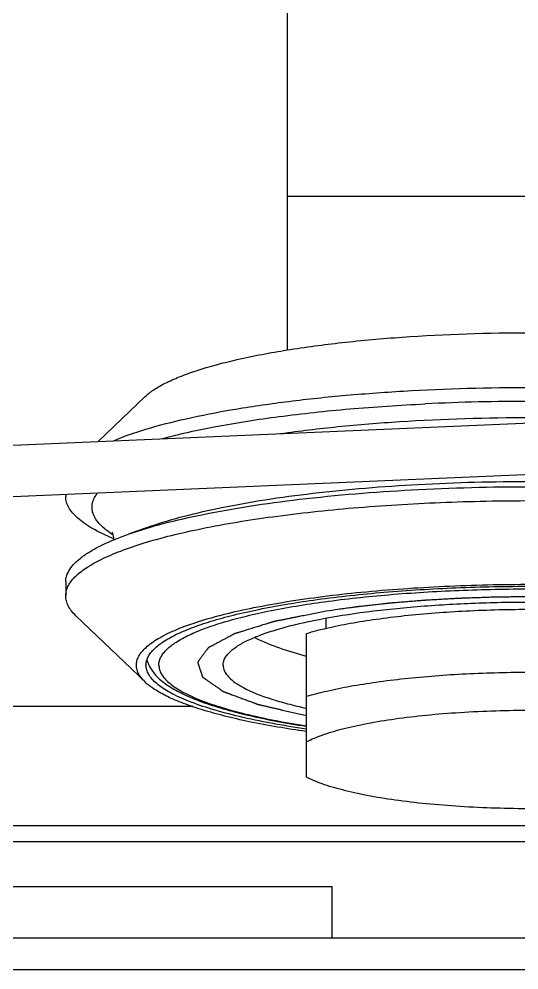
# Model space of a CAD drawing. Header units: millimetres. Extents: x 0 to 420, y 0 to 297.
# Drawn here: x 230.22 to 234.11, y 184.27 to 191.66 of the extents above; entities that cross this region are included whole.
import ezdxf

# ---------------------------------------------------------------- set-up
doc = ezdxf.new("R2010")
doc.units = ezdxf.units.MM
doc.header["$LTSCALE"] = 23.1
doc.layers.get('0').update_dxf_attribs({"linetype": 'CONTINUOUS'})
doc.layers.add('APSF_BLANK_LAYER', color=7, linetype='CONTINUOUS')
doc.layers.add('AXIS', color=7, linetype='CONTINUOUS')

msp = doc.modelspace()

# ---------------------------------------------------------------- linework, layer by layer
at = {"color": 7, "linetype": 'CONTINUOUS'}
for p, q in [((232.305, 190.2857), (243.555, 190.2857)), ((231.1978, 188.7264), (230.8338, 188.3779)), ((218.3916, 187.8469), (234.1993, 188.5216)), ((218.4087, 187.4472), (234.2106, 188.1217)), ((231.1978, 186.5059), (230.6599, 187.0208)), ((232.455, 185.7655), (232.455, 186.8838)), ((203.555, 184.5152), (246.305, 184.5152))]:
    msp.add_line(p, q, dxfattribs=at)
at = {"color": 3, "linetype": 'CONTINUOUS'}
msp.add_line((244.4717, 184.2652), (207.055, 184.2652), dxfattribs=at)
at = {"color": 7, "linetype": 'CONTINUOUS'}
for points, knots in [([(232.303, 189.0891), (232.4449, 189.112), (232.7429, 189.1515), (233.3766, 189.2079), (233.8693, 189.2238), (234.205, 189.2238)], [0, 0, 0, 0, 0.225959, 0.47232, 1, 1, 1, 1]), ([(231.1978, 188.7264), (231.2183, 188.746), (231.2685, 188.7842), (231.3583, 188.8348), (231.4692, 188.8838), (231.655, 188.9502), (231.9347, 189.0236), (232.1729, 189.0682), (232.303, 189.0891)], [0, 0, 0, 0, 0.072513, 0.15996, 0.262965, 0.381536, 0.66349, 1, 1, 1, 1]), ([(230.9515, 188.3835), (231.0341, 188.4179), (231.2209, 188.4816), (231.5314, 188.5607), (231.8934, 188.6307), (232.2998, 188.6901), (232.743, 188.7376), (233.3816, 188.7844), (233.8726, 188.7979), (234.205, 188.7979)], [0, 0, 0, 0, 0.081533, 0.179226, 0.291678, 0.417031, 0.553087, 0.697391, 1, 1, 1, 1]), ([(230.58, 187.1757), (230.58, 187.1879), (230.5831, 187.213), (230.5967, 187.25), (230.6192, 187.2864), (230.6631, 187.3373), (230.7417, 187.3985), (230.863, 187.4658), (231.0158, 187.5305), (231.1988, 187.592), (231.4105, 187.6497), (231.743, 187.7239), (232.2146, 187.8007), (232.8342, 187.8669), (233.5062, 187.9078), (233.9692, 187.9169), (234.205, 187.9169)], [0, 0, 0, 0, 0.009606, 0.01972, 0.030778, 0.043105, 0.072364, 0.108558, 0.152006, 0.202674, 0.260313, 0.324528, 0.470577, 0.635883, 0.814526, 1, 1, 1, 1]), ([(231.1978, 186.5059), (231.1866, 186.5166), (231.1668, 186.5381), (231.1443, 186.5732), (231.1314, 186.609), (231.1285, 186.6452), (231.1359, 186.6813), (231.153, 186.7168), (231.1796, 186.7517), (231.2307, 186.8004), (231.3196, 186.8583), (231.4545, 186.9213), (231.6228, 186.9811), (231.8227, 187.0369), (232.0518, 187.088), (232.3074, 187.1337), (232.5865, 187.1735), (232.9947, 187.2188), (233.5364, 187.2562), (233.9786, 187.2661), (234.205, 187.2661)], [0, 0, 0, 0, 0.013692, 0.025775, 0.036693, 0.047055, 0.057576, 0.06894, 0.081684, 0.096181, 0.131242, 0.175092, 0.227856, 0.289257, 0.358773, 0.435707, 0.519227, 0.608391, 0.799457, 1, 1, 1, 1]), ([(230.6599, 187.0208), (230.6475, 187.0327), (230.6252, 187.0568), (230.5993, 187.0958), (230.5836, 187.1354), (230.58, 187.1625), (230.58, 187.1757)], [0, 0, 0, 0, 0.289876, 0.547277, 0.780284, 1, 1, 1, 1]), ([(232.455, 186.8838), (232.5072, 186.8993), (232.6199, 186.9283), (232.8008, 186.9648), (233.0021, 186.9968), (233.3022, 187.0336), (233.7052, 187.0638), (234.205, 187.0759), (234.7047, 187.0638), (235.1077, 187.0336), (235.4078, 186.9968), (235.6091, 186.9648), (235.79, 186.9283), (235.9027, 186.8993), (235.955, 186.8838)], [0, 0, 0, 0, 0.046332, 0.098816, 0.156799, 0.219528, 0.355747, 0.5, 0.644253, 0.780472, 0.843201, 0.901184, 0.953668, 1, 1, 1, 1]), ([(232.455, 186.3944), (232.5072, 186.4099), (232.6199, 186.4388), (232.8008, 186.4754), (233.0021, 186.5073), (233.3022, 186.5441), (233.7052, 186.5744), (234.205, 186.5865), (234.7047, 186.5744), (235.1077, 186.5441), (235.4078, 186.5073), (235.6091, 186.4754), (235.79, 186.4388), (235.9027, 186.4099), (235.955, 186.3944)], [0, 0, 0, 0, 0.046333, 0.098815, 0.156799, 0.219527, 0.355747, 0.5, 0.644253, 0.780473, 0.843201, 0.901185, 0.953667, 1, 1, 1, 1]), ([(232.4509, 186.1208), (232.3029, 186.1418), (232.0903, 186.1774), (231.8224, 186.2383), (231.6511, 186.2854), (231.5021, 186.3355), (231.3768, 186.3881), (231.2761, 186.4428), (231.2203, 186.4844), (231.1978, 186.5059)], [0, 0, 0, 0, 0.33851, 0.487744, 0.62214, 0.740856, 0.843354, 0.929535, 1, 1, 1, 1]), ([(232.455, 186.0408), (232.4936, 186.0613), (232.5853, 186.099), (232.7425, 186.1453), (232.9324, 186.1866), (233.1508, 186.2219), (233.3928, 186.2503), (233.7465, 186.2785), (234.205, 186.292), (234.6634, 186.2785), (235.0171, 186.2503), (235.2592, 186.2219), (235.4775, 186.1866), (235.6674, 186.1453), (235.8246, 186.099), (235.9163, 186.0613), (235.955, 186.0408)], [0, 0, 0, 0, 0.036952, 0.083221, 0.138157, 0.200749, 0.269737, 0.343678, 0.5, 0.656322, 0.730263, 0.799251, 0.861843, 0.916779, 0.963048, 1, 1, 1, 1]), ([(235.955, 185.7655), (235.9163, 185.7449), (235.8246, 185.7072), (235.6674, 185.6609), (235.4775, 185.6196), (235.2592, 185.5843), (235.0171, 185.5559), (234.6634, 185.5278), (234.205, 185.5142), (233.7465, 185.5278), (233.3928, 185.5559), (233.1508, 185.5843), (232.9324, 185.6196), (232.7425, 185.6609), (232.5853, 185.7072), (232.4936, 185.7449), (232.455, 185.7655)], [0, 0, 0, 0, 0.036952, 0.083221, 0.138157, 0.200749, 0.269737, 0.343678, 0.5, 0.656322, 0.730263, 0.799251, 0.861843, 0.916779, 0.963048, 1, 1, 1, 1])]:
    msp.add_open_spline(points, degree=3, knots=knots, dxfattribs=at)
at = {"color": 40, "linetype": 'CONTINUOUS'}
for points, knots in [([(234.205, 187.169), (234.1699, 187.1686), (234.1172, 187.168), (234.0558, 187.1673), (234.0207, 187.1669), (233.9944, 187.1666), (233.9724, 187.1664), (233.9549, 187.1662), (233.9439, 187.1661), (233.9351, 187.166), (233.9296, 187.1659), (233.9253, 187.1659), (233.9208, 187.1657), (233.913, 187.1655), (233.9018, 187.1651), (233.8839, 187.1645), (233.8615, 187.1637), (233.8257, 187.1625), (233.781, 187.161), (233.7362, 187.1595), (233.7049, 187.1584), (233.687, 187.1578), (233.6736, 187.1574), (233.6624, 187.157), (233.6534, 187.1567), (233.6479, 187.1565), (233.6434, 187.1563), (233.6406, 187.1562), (233.6383, 187.1562), (233.6362, 187.1561), (233.6325, 187.1559), (233.6272, 187.1556), (233.6187, 187.1551), (233.6082, 187.1545), (233.5913, 187.1535), (233.5701, 187.1523), (233.5447, 187.1508), (233.5193, 187.1494), (233.494, 187.1479), (233.4686, 187.1464), (233.4432, 187.145), (233.4221, 187.1438), (233.4051, 187.1428), (233.3924, 187.1421), (233.3819, 187.1414), (233.3745, 187.141), (233.3702, 187.1408), (233.3671, 187.1406), (233.3639, 187.1403), (233.3597, 187.14), (233.3523, 187.1394), (233.3418, 187.1385), (233.3292, 187.1375), (233.3124, 187.1361), (233.2914, 187.1343), (233.2661, 187.1323), (233.2409, 187.1302), (233.2157, 187.1281), (233.1904, 187.126), (233.1652, 187.1239), (233.1442, 187.1222), (233.1295, 187.121), (233.1211, 187.1203), (233.1147, 187.1198), (233.1084, 187.1192), (233.1037, 187.1188), (233.1006, 187.1186), (233.099, 187.1184), (233.0974, 187.1183), (233.0955, 187.1181), (233.0931, 187.1178), (233.0892, 187.1174), (233.0844, 187.1169), (233.0767, 187.116), (233.067, 187.115), (233.0554, 187.1137), (233.0399, 187.112), (233.0128, 187.109), (232.9741, 187.1047), (232.9354, 187.1005), (232.9045, 187.0971), (232.8851, 187.0949), (232.8697, 187.0932), (232.86, 187.0922), (232.8532, 187.0914), (232.8494, 187.091), (232.8456, 187.0904), (232.8409, 187.0898), (232.8333, 187.0887), (232.8238, 187.0874), (232.8087, 187.0852), (232.7897, 187.0825), (232.767, 187.0793), (232.7367, 187.075), (232.6837, 187.0676), (232.6383, 187.0611), (232.608, 187.0568)], [0, 0, 0, 0, 0.0625, 0.09375, 0.109375, 0.125, 0.140625, 0.148438, 0.15625, 0.160156, 0.164062, 0.166016, 0.167969, 0.171875, 0.179688, 0.1875, 0.203125, 0.21875, 0.25, 0.28125, 0.296875, 0.304688, 0.3125, 0.320312, 0.324219, 0.328125, 0.330078, 0.332031, 0.333008, 0.333984, 0.335938, 0.339844, 0.34375, 0.351562, 0.359375, 0.375, 0.390625, 0.40625, 0.421875, 0.4375, 0.453125, 0.46875, 0.476562, 0.484375, 0.492188, 0.496094, 0.498047, 0.5, 0.501953, 0.503906, 0.507812, 0.515625, 0.523438, 0.53125, 0.546875, 0.5625, 0.578125, 0.59375, 0.609375, 0.625, 0.640625, 0.648438, 0.652344, 0.65625, 0.660156, 0.664062, 0.665039, 0.666016, 0.666992, 0.667969, 0.669922, 0.671875, 0.675781, 0.679688, 0.6875, 0.695312, 0.703125, 0.71875, 0.75, 0.78125, 0.796875, 0.8125, 0.820312, 0.828125, 0.832031, 0.833984, 0.835938, 0.839844, 0.84375, 0.851562, 0.859375, 0.875, 0.890625, 0.90625, 0.9375, 1, 1, 1, 1]), ([(232.608, 187.0568), (232.5912, 187.0535), (232.5576, 187.0469), (232.5072, 187.0369), (232.4567, 187.0269), (232.4147, 187.0186), (232.3811, 187.0119), (232.3559, 187.0069), (232.3307, 187.0019), (232.3055, 186.9969), (232.2845, 186.9928), (232.2677, 186.9894), (232.2551, 186.9869), (232.2446, 186.9848), (232.2362, 186.9832), (232.2299, 186.9819), (232.2236, 186.9807), (232.2183, 186.9796), (232.2141, 186.9788), (232.2115, 186.9783), (232.2094, 186.9779), (232.2078, 186.9776), (232.2065, 186.9773), (232.2056, 186.9771), (232.2051, 186.977), (232.2046, 186.9769), (232.2044, 186.9768), (232.204, 186.9767), (232.2033, 186.9765), (232.2022, 186.9762), (232.201, 186.9758), (232.1994, 186.9753), (232.1974, 186.9747), (232.1942, 186.9737), (232.1901, 186.9724), (232.1853, 186.971), (232.1804, 186.9695), (232.174, 186.9675), (232.1659, 186.965), (232.1562, 186.962), (232.1433, 186.958), (232.1272, 186.953), (232.1078, 186.947), (232.0884, 186.941), (232.069, 186.935), (232.0497, 186.9291), (232.0303, 186.9231), (232.0109, 186.9171), (231.9915, 186.9111), (231.9722, 186.9051), (231.956, 186.9001), (231.9431, 186.8961), (231.9334, 186.8931), (231.9253, 186.8907), (231.9189, 186.8887), (231.914, 186.8872), (231.9092, 186.8857), (231.9051, 186.8844), (231.9019, 186.8834), (231.8999, 186.8828), (231.8983, 186.8823), (231.8971, 186.8819), (231.8961, 186.8816), (231.8954, 186.8814), (231.895, 186.8813), (231.8946, 186.8812), (231.8945, 186.8811), (231.8942, 186.8809), (231.8937, 186.8807), (231.8931, 186.8803), (231.8923, 186.8799), (231.8912, 186.8793), (231.8899, 186.8786), (231.8877, 186.8775), (231.8851, 186.8761), (231.8819, 186.8744), (231.8787, 186.8727), (231.8744, 186.8704), (231.8691, 186.8676), (231.8627, 186.8642), (231.8542, 186.8596), (231.8435, 186.8539), (231.8307, 186.8471), (231.818, 186.8403), (231.8052, 186.8335), (231.7924, 186.8267), (231.7796, 186.8199), (231.7668, 186.8131), (231.754, 186.8063), (231.7413, 186.7995), (231.7306, 186.7938), (231.7221, 186.7893), (231.7157, 186.7859), (231.7104, 186.783), (231.7061, 186.7807), (231.7029, 186.779), (231.6997, 186.7773), (231.697, 186.7759), (231.6949, 186.7748), (231.6936, 186.7741), (231.6925, 186.7735), (231.6917, 186.7731), (231.6911, 186.7727), (231.6906, 186.7725), (231.6903, 186.7723), (231.6901, 186.7722), (231.69, 186.7721), (231.6899, 186.772), (231.6897, 186.7717), (231.6895, 186.7714), (231.6891, 186.7709), (231.6887, 186.7703), (231.6882, 186.7696), (231.6873, 186.7684), (231.6862, 186.7669), (231.6849, 186.7651), (231.6836, 186.7634), (231.6819, 186.761), (231.6797, 186.758), (231.6771, 186.7545), (231.6737, 186.7498), (231.6694, 186.7438), (231.6642, 186.7367), (231.659, 186.7296), (231.6538, 186.7225), (231.6486, 186.7154), (231.6434, 186.7083), (231.6382, 186.7013), (231.633, 186.6942), (231.6278, 186.6871), (231.6235, 186.6811), (231.62, 186.6764), (231.6174, 186.6729), (231.6153, 186.6699), (231.6135, 186.6675), (231.6122, 186.6658), (231.611, 186.664), (231.6099, 186.6625), (231.609, 186.6613), (231.6085, 186.6606), (231.608, 186.66), (231.6077, 186.6595), (231.6074, 186.6592), (231.6072, 186.6589), (231.6071, 186.6588), (231.607, 186.6587), (231.6071, 186.6585), (231.6071, 186.6584), (231.6072, 186.6581), (231.6074, 186.6578), (231.6075, 186.6573), (231.6077, 186.6567), (231.608, 186.656), (231.6083, 186.6548), (231.6088, 186.6533), (231.6094, 186.6515), (231.61, 186.6497), (231.6108, 186.6473), (231.6118, 186.6443), (231.613, 186.6408), (231.6146, 186.636), (231.6166, 186.63), (231.619, 186.6229), (231.6214, 186.6157), (231.6237, 186.6085), (231.6261, 186.6014), (231.6285, 186.5942), (231.6309, 186.587), (231.6333, 186.5799), (231.6357, 186.5727), (231.6377, 186.5668), (231.6392, 186.562), (231.6404, 186.5584), (231.6414, 186.5554), (231.6422, 186.553), (231.6428, 186.5512), (231.6434, 186.5494), (231.6439, 186.548), (231.6443, 186.5468), (231.6446, 186.546), (231.6448, 186.5454), (231.6449, 186.545), (231.645, 186.5446), (231.6451, 186.5443), (231.6452, 186.5442), (231.6452, 186.5441), (231.6454, 186.544), (231.6456, 186.5438), (231.6459, 186.5436), (231.6465, 186.5432), (231.6471, 186.5428), (231.6479, 186.5422), (231.649, 186.5415), (231.6507, 186.5403), (231.6528, 186.5388), (231.6553, 186.5371), (231.6578, 186.5353), (231.6611, 186.533), (231.6653, 186.5301), (231.6704, 186.5266), (231.6771, 186.5219), (231.6855, 186.5161), (231.6955, 186.5091), (231.7056, 186.5021), (231.7157, 186.4951), (231.7257, 186.4881), (231.7358, 186.4811), (231.7459, 186.4741), (231.7559, 186.4671), (231.766, 186.4601), (231.7744, 186.4543), (231.7811, 186.4496), (231.7861, 186.4461), (231.7903, 186.4432), (231.7937, 186.4409), (231.7962, 186.4391), (231.7987, 186.4374), (231.8008, 186.4359), (231.8025, 186.4348), (231.8035, 186.434), (231.8044, 186.4334), (231.805, 186.433), (231.8055, 186.4326), (231.8059, 186.4324), (231.8061, 186.4322), (231.8062, 186.4321), (231.8065, 186.432), (231.8069, 186.4319), (231.8075, 186.4317), (231.8084, 186.4313), (231.8094, 186.431), (231.8109, 186.4304), (231.8126, 186.4298), (231.8155, 186.4287), (231.819, 186.4274), (231.8232, 186.4259), (231.8275, 186.4243), (231.8331, 186.4222), (231.8402, 186.4196), (231.8487, 186.4164), (231.86, 186.4122), (231.8741, 186.407), (231.8911, 186.4007), (231.908, 186.3944), (231.925, 186.3881), (231.9419, 186.3819), (231.9589, 186.3756), (231.9759, 186.3693), (231.9928, 186.363), (232.0098, 186.3567), (232.0239, 186.3515), (232.0352, 186.3473), (232.0437, 186.3442), (232.0508, 186.3415), (232.0564, 186.3394), (232.0607, 186.3379), (232.0649, 186.3363), (232.0684, 186.335), (232.0713, 186.3339), (232.073, 186.3333), (232.0745, 186.3328), (232.0755, 186.3324), (232.0764, 186.332), (232.077, 186.3318), (232.0774, 186.3317), (232.0776, 186.3316), (232.078, 186.3315), (232.0785, 186.3314), (232.0794, 186.3312), (232.0806, 186.3309), (232.0821, 186.3306), (232.084, 186.3301), (232.0865, 186.3295), (232.0904, 186.3286), (232.0953, 186.3275), (232.1012, 186.3261), (232.1071, 186.3248), (232.1149, 186.3229), (232.1248, 186.3207), (232.1365, 186.3179), (232.1522, 186.3143), (232.1719, 186.3097), (232.1954, 186.3043), (232.219, 186.2988), (232.2426, 186.2933), (232.274, 186.286), (232.3132, 186.2769), (232.3604, 186.266), (232.4075, 186.2551), (232.4389, 186.2478), (232.4546, 186.2441)], [0, 0, 0, 0, 0.015625, 0.03125, 0.046875, 0.0625, 0.070312, 0.078125, 0.085938, 0.09375, 0.101562, 0.105469, 0.109375, 0.113281, 0.115234, 0.117188, 0.119141, 0.121094, 0.12207, 0.123047, 0.123535, 0.124023, 0.124512, 0.124756, 0.124878, 0.125, 0.125122, 0.125244, 0.125488, 0.125977, 0.126465, 0.126953, 0.12793, 0.128906, 0.130859, 0.132812, 0.134766, 0.136719, 0.140625, 0.144531, 0.148438, 0.15625, 0.164062, 0.171875, 0.179688, 0.1875, 0.195312, 0.203125, 0.210938, 0.21875, 0.226562, 0.230469, 0.234375, 0.238281, 0.240234, 0.242188, 0.244141, 0.246094, 0.24707, 0.248047, 0.248535, 0.249023, 0.249512, 0.249756, 0.249878, 0.25, 0.250122, 0.250244, 0.250488, 0.250977, 0.251465, 0.251953, 0.25293, 0.253906, 0.255859, 0.257812, 0.259766, 0.261719, 0.265625, 0.269531, 0.273438, 0.28125, 0.289062, 0.296875, 0.304688, 0.3125, 0.320312, 0.328125, 0.335938, 0.34375, 0.351562, 0.355469, 0.359375, 0.363281, 0.365234, 0.367188, 0.369141, 0.371094, 0.37207, 0.373047, 0.373535, 0.374023, 0.374512, 0.374756, 0.374878, 0.375, 0.375122, 0.375244, 0.375488, 0.375977, 0.376465, 0.376953, 0.37793, 0.378906, 0.380859, 0.382812, 0.384766, 0.386719, 0.390625, 0.394531, 0.398438, 0.40625, 0.414062, 0.421875, 0.429688, 0.4375, 0.445312, 0.453125, 0.460938, 0.46875, 0.476562, 0.480469, 0.484375, 0.488281, 0.490234, 0.492188, 0.494141, 0.496094, 0.49707, 0.498047, 0.498535, 0.499023, 0.499512, 0.499756, 0.499878, 0.5, 0.500122, 0.500244, 0.500488, 0.500977, 0.501465, 0.501953, 0.50293, 0.503906, 0.505859, 0.507812, 0.509766, 0.511719, 0.515625, 0.519531, 0.523438, 0.53125, 0.539062, 0.546875, 0.554688, 0.5625, 0.570312, 0.578125, 0.585938, 0.59375, 0.601562, 0.605469, 0.609375, 0.613281, 0.615234, 0.617188, 0.619141, 0.621094, 0.62207, 0.623047, 0.623535, 0.624023, 0.624512, 0.624756, 0.624878, 0.625, 0.625122, 0.625244, 0.625488, 0.625977, 0.626465, 0.626953, 0.62793, 0.628906, 0.630859, 0.632812, 0.634766, 0.636719, 0.640625, 0.644531, 0.648438, 0.65625, 0.664062, 0.671875, 0.679688, 0.6875, 0.695312, 0.703125, 0.710938, 0.71875, 0.726562, 0.730469, 0.734375, 0.738281, 0.740234, 0.742188, 0.744141, 0.746094, 0.74707, 0.748047, 0.748535, 0.749023, 0.749512, 0.749756, 0.749878, 0.75, 0.750122, 0.750244, 0.750488, 0.750977, 0.751465, 0.751953, 0.75293, 0.753906, 0.755859, 0.757812, 0.759766, 0.761719, 0.765625, 0.769531, 0.773438, 0.78125, 0.789062, 0.796875, 0.804688, 0.8125, 0.820312, 0.828125, 0.835938, 0.84375, 0.851562, 0.855469, 0.859375, 0.863281, 0.865234, 0.867188, 0.869141, 0.871094, 0.87207, 0.873047, 0.873535, 0.874023, 0.874512, 0.874756, 0.874878, 0.875, 0.875122, 0.875244, 0.875488, 0.875977, 0.876465, 0.876953, 0.87793, 0.878906, 0.880859, 0.882812, 0.884766, 0.886719, 0.890625, 0.894531, 0.898438, 0.90625, 0.914062, 0.921875, 0.929688, 0.9375, 0.953125, 0.96875, 0.984375, 1, 1, 1, 1])]:
    msp.add_open_spline(points, degree=3, knots=knots, dxfattribs=at)
at = {"layer": 'APSF_BLANK_LAYER', "color": 7, "linetype": 'CONTINUOUS'}
msp.add_line((232.605, 187.0021), (232.605, 186.9223), dxfattribs=at)
msp.add_arc((231.4628, 186.7468), 0.2599, 203.85965, 204.93754, dxfattribs=at)
for points, knots in [([(231.305, 186.6373), (231.305, 186.647), (231.3074, 186.6672), (231.3184, 186.6967), (231.3363, 186.7259), (231.3715, 186.7666), (231.4344, 186.8156), (231.5314, 186.8694), (231.6536, 186.9212), (231.8, 186.9703), (231.9694, 187.0165), (232.2354, 187.0759), (232.6127, 187.1373), (233.1084, 187.1903), (233.646, 187.223), (234.205, 187.234), (234.7639, 187.223), (235.3015, 187.1903), (235.7972, 187.1373), (236.1745, 187.0759), (236.4405, 187.0165), (236.6099, 186.9703), (236.7563, 186.9212), (236.8785, 186.8694), (236.9755, 186.8156), (237.0385, 186.7666), (237.0736, 186.7259), (237.0915, 186.6967), (237.1025, 186.6672), (237.105, 186.647), (237.105, 186.6373)], [0, 0, 0, 0, 0.004802, 0.00986, 0.015389, 0.021553, 0.036182, 0.054279, 0.076003, 0.101337, 0.130156, 0.162264, 0.235288, 0.317941, 0.407265, 0.5, 0.592735, 0.682059, 0.764712, 0.837736, 0.869844, 0.898663, 0.923997, 0.945721, 0.963818, 0.978447, 0.984611, 0.99014, 0.995198, 1, 1, 1, 1]), ([(231.805, 186.6373), (231.805, 186.6454), (231.807, 186.662), (231.8197, 186.6962), (231.8528, 186.7387), (231.912, 186.7848), (231.9924, 186.8294), (232.0935, 186.8722), (232.2147, 186.9129), (232.3548, 186.9511), (232.5749, 187.0003), (232.8872, 187.0511), (233.2974, 187.0949), (233.7424, 187.122), (234.205, 187.1312), (234.6676, 187.122), (235.1125, 187.0949), (235.5227, 187.0511), (235.835, 187.0003), (236.0551, 186.9511), (236.1952, 186.9129), (236.3164, 186.8722), (236.4175, 186.8294), (236.4979, 186.7848), (236.5571, 186.7387), (236.5902, 186.6962), (236.6029, 186.662), (236.605, 186.6454), (236.605, 186.6373)], [0, 0, 0, 0, 0.004802, 0.009861, 0.021517, 0.036147, 0.054245, 0.075971, 0.101307, 0.130128, 0.162239, 0.235268, 0.317928, 0.407258, 0.5, 0.592742, 0.682072, 0.764732, 0.837761, 0.869872, 0.898693, 0.924029, 0.945755, 0.963853, 0.978483, 0.990139, 0.995198, 1, 1, 1, 1]), ([(232.0531, 186.8513), (232.115, 186.8207), (232.246, 186.7669), (232.3815, 186.7263), (232.4512, 186.7079)], [0, 0, 0, 0, 0.489053, 1, 1, 1, 1]), ([(231.2271, 186.6372), (231.2423, 186.6047), (231.288, 186.5435), (231.3824, 186.4703), (231.501, 186.4063), (231.6441, 186.3478), (231.8124, 186.2939), (232.005, 186.2444), (232.2206, 186.1994), (232.3723, 186.1737), (232.4516, 186.1616)], [0, 0, 0, 0, 0.079887, 0.166069, 0.264585, 0.378796, 0.509808, 0.657599, 0.821406, 1, 1, 1, 1]), ([(231.305, 186.6373), (231.305, 186.6258), (231.3085, 186.6018), (231.3237, 186.567), (231.3486, 186.5329), (231.3828, 186.4994), (231.4261, 186.4665), (231.5004, 186.4208), (231.6166, 186.367), (231.7826, 186.3089), (231.9804, 186.2548), (232.2076, 186.2055), (232.3691, 186.1777), (232.4541, 186.1645)], [0, 0, 0, 0, 0.026658, 0.055239, 0.087291, 0.123892, 0.16572, 0.213174, 0.325607, 0.461623, 0.620428, 0.800541, 1, 1, 1, 1]), ([(231.805, 186.6373), (231.805, 186.6215), (231.8137, 186.587), (231.8486, 186.5404), (231.903, 186.4959), (231.977, 186.4529), (232.0701, 186.4115), (232.1817, 186.372), (232.3111, 186.3346), (232.4037, 186.3126), (232.4527, 186.3019)], [0, 0, 0, 0, 0.062012, 0.13494, 0.225553, 0.337009, 0.470439, 0.62589, 0.802758, 1, 1, 1, 1])]:
    msp.add_open_spline(points, degree=3, knots=knots, dxfattribs=at)
msp.add_open_spline([(231.2116, 186.6811), (231.2149, 186.6676), (231.2195, 186.6544), (231.2251, 186.6416)], degree=3, dxfattribs=at)
at = {"layer": 'AXIS', "color": 7, "linetype": 'CONTINUOUS'}
for p, q in [((232.305, 191.8152), (232.305, 189.0881)), ((231.252, 187.7202), (231.0748, 187.6581)), ((230.9345, 187.6604), (230.9324, 187.6618)), ((230.58, 187.2842), (230.58, 187.1757)), ((231.5722, 186.3152), (218.455, 186.3152)), ((223.605, 185.3902), (235.355, 185.3902)), ((220.655, 185.2652), (238.205, 185.2652)), ((226.005, 184.9152), (232.655, 184.9152)), ((232.655, 184.5152), (232.655, 184.9151))]:
    msp.add_line(p, q, dxfattribs=at)
for centre, radius, start, end in [((234.1981, 171.4788), 17.2106, 89.97704, 92.73164), ((230.7328, 187.948), 0.1528, 172.87983, 179.98287), ((231.3526, 188.2854), 0.7519, 236.22018, 237.18284)]:
    msp.add_arc(centre, radius, start, end, dxfattribs=at)
for points, knots in [([(231.3307, 188.3998), (231.4689, 188.4365), (231.7708, 188.5021), (232.2575, 188.5775), (232.801, 188.6354), (233.1811, 188.6604), (233.3778, 188.6698)], [0, 0, 0, 0, 0.207455, 0.447637, 0.714244, 1, 1, 1, 1]), ([(232.2525, 188.439), (232.4007, 188.4601), (232.7091, 188.4966), (233.3577, 188.549), (233.8588, 188.564), (234.199, 188.5642)], [0, 0, 0, 0, 0.230159, 0.477167, 1, 1, 1, 1]), ([(231.0748, 187.6581), (231.1616, 187.6885), (231.3525, 187.745), (231.6641, 187.8158), (232.0185, 187.8781), (232.5578, 187.9505), (233.2908, 188.0098), (233.8936, 188.0255), (234.205, 188.0255)], [0, 0, 0, 0, 0.087221, 0.18866, 0.302942, 0.42837, 0.704656, 1, 1, 1, 1]), ([(231.252, 187.7202), (231.3339, 187.7488), (231.514, 187.8021), (231.808, 187.8689), (232.1423, 187.9277), (232.651, 187.9959), (233.3426, 188.052), (233.9112, 188.0668), (234.205, 188.0668)], [0, 0, 0, 0, 0.087221, 0.18866, 0.302942, 0.42837, 0.704656, 1, 1, 1, 1]), ([(230.95, 187.6218), (230.8952, 187.6446), (230.8184, 187.6806), (230.7278, 187.7371), (230.6749, 187.7778), (230.6332, 187.8191), (230.6029, 187.8613), (230.5842, 187.9043), (230.58, 187.9338), (230.58, 187.9481)], [0, 0, 0, 0, 0.344427, 0.489917, 0.618284, 0.730766, 0.829449, 0.917622, 1, 1, 1, 1]), ([(230.9324, 187.6618), (230.8992, 187.6842), (230.8543, 187.7197), (230.8107, 187.7764), (230.7913, 187.8169), (230.7834, 187.8582), (230.789, 187.9153), (230.8114, 187.9545), (230.83, 187.9777)], [0, 0, 0, 0, 0.3136, 0.4422, 0.556551, 0.662397, 0.767011, 1, 1, 1, 1]), ([(230.58, 187.2842), (230.58, 187.3008), (230.5859, 187.3355), (230.6112, 187.3855), (230.6521, 187.434), (230.708, 187.4815), (230.7788, 187.528), (230.9003, 187.5924), (231.0021, 187.6327), (231.0748, 187.6581)], [0, 0, 0, 0, 0.076198, 0.159477, 0.25526, 0.366992, 0.496631, 0.645177, 1, 1, 1, 1]), ([(230.9547, 187.609), (230.9552, 187.6162), (230.9546, 187.6303), (230.9504, 187.649), (230.9458, 187.6625), (230.9426, 187.6694), (230.9413, 187.6715)], [0, 0, 0, 0, 0.338119, 0.650123, 0.886518, 1, 1, 1, 1]), ([(231.205, 186.6373), (231.205, 186.6474), (231.2075, 186.6682), (231.2188, 186.6988), (231.2374, 186.729), (231.2737, 186.771), (231.3388, 186.8217), (231.4392, 186.8774), (231.5656, 186.931), (231.7171, 186.9818), (231.8923, 187.0296), (232.1674, 187.091), (232.5578, 187.1546), (233.0706, 187.2094), (233.6267, 187.2432), (234.0098, 187.2508), (234.205, 187.2508)], [0, 0, 0, 0, 0.009606, 0.01972, 0.030778, 0.043105, 0.072363, 0.108557, 0.152007, 0.202675, 0.260313, 0.324529, 0.470577, 0.635883, 0.81453, 1, 1, 1, 1]), ([(232.4545, 186.139), (232.3623, 186.1526), (232.1872, 186.1814), (231.9407, 186.2327), (231.7256, 186.2894), (231.5448, 186.3506), (231.4007, 186.4155), (231.306, 186.4755), (231.2527, 186.5263), (231.2255, 186.5625), (231.2088, 186.5995), (231.205, 186.625), (231.205, 186.6373)], [0, 0, 0, 0, 0.199546, 0.379995, 0.539237, 0.675654, 0.788318, 0.877427, 0.913848, 0.94561, 0.973797, 1, 1, 1, 1])]:
    msp.add_open_spline(points, degree=3, knots=knots, dxfattribs=at)

doc.saveas('drawing.dxf')
